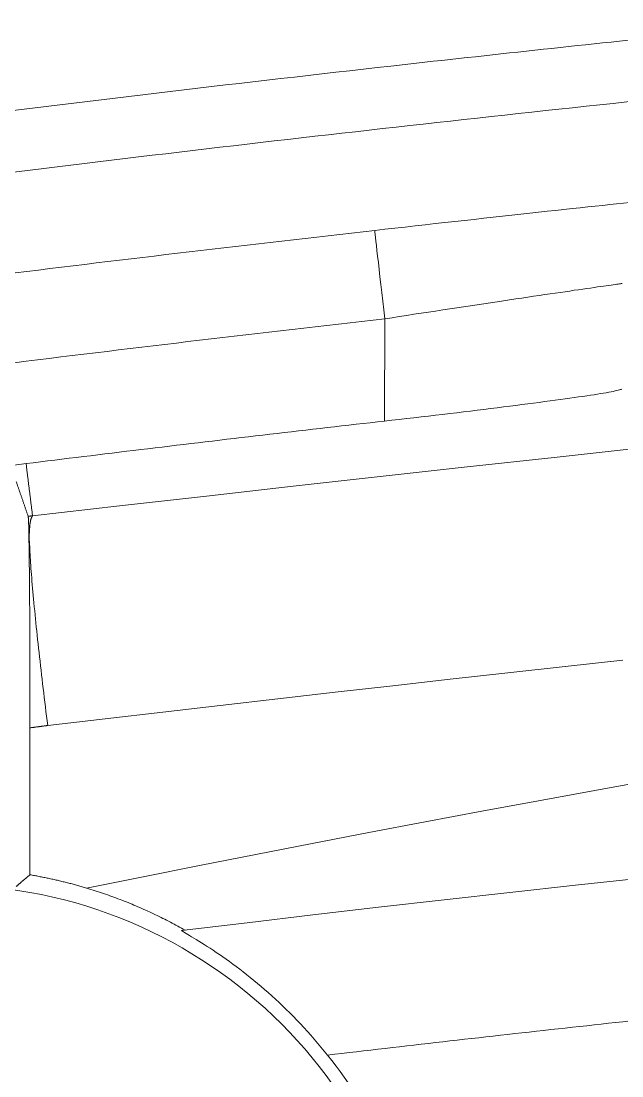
# Model space of a CAD drawing. Header units: inches. Extents: x 0 to 40, y 35.9 to 64.1.
# Drawn here: x 24.8148 to 25.0873, y 52.9109 to 53.3896 of the extents above; entities that cross this region are included whole.
import ezdxf

# ---------------------------------------------------------------- set-up
doc = ezdxf.new("R2010")
doc.units = ezdxf.units.IN
doc.header["$MEASUREMENT"] = 0
doc.layers.add('2', color=7, linetype='Continuous')

# ---------------------------------------------------------------- blocks, each defined once
blk = doc.blocks.new('block 1969')
at = {"layer": '2', "color": 7, "lineweight": 18, "true_color": 0xffffff}
blk.add_lwpolyline([(24.81881, 53.00221), (24.81881, 53.06889)], dxfattribs=at)
blk = doc.blocks.new('block 2041')
at = {"layer": '2', "color": 7, "lineweight": 18, "true_color": 0xffffff}
blk.add_lwpolyline([(24.97966, 53.20809), (24.9797, 53.25446)], dxfattribs=at)
blk = doc.blocks.new('block 2278')
at = {"layer": '2', "color": 7, "lineweight": 18, "true_color": 0xffffff}
blk.add_open_spline([(24.56518, 52.7822), (24.56518, 52.90116), (24.66161, 52.99759), (24.78057, 52.99759), (24.89953, 52.99759), (24.99596, 52.90116), (24.99596, 52.7822), (24.99596, 52.66325), (24.89953, 52.56682), (24.78057, 52.56682), (24.66161, 52.56682), (24.56518, 52.66325), (24.56518, 52.7822), (24.56518, 52.7822), (24.56518, 52.7822), (24.56518, 52.7822)], degree=3, knots=[0, 0, 0, 0, 1, 1, 1, 2, 2, 2, 3, 3, 3, 4, 4, 4, 5, 5, 5, 5], dxfattribs=at)
blk = doc.blocks.new('block 2315')
at = {"layer": '2', "color": 7, "lineweight": 18, "true_color": 0xffffff}
blk.add_open_spline([(24.98252, 53.36918), (24.91576, 53.36169), (24.84906, 53.3538), (24.78243, 53.34548)], degree=3, dxfattribs=at)
blk = doc.blocks.new('block 2318')
at = {"layer": '2', "color": 7, "lineweight": 18, "true_color": 0xffffff}
blk.add_open_spline([(25.17569, 53.36176), (25.04429, 53.34858), (24.91307, 53.3338), (24.78205, 53.31743)], degree=3, dxfattribs=at)
blk = doc.blocks.new('block 2327')
at = {"layer": '2', "color": 7, "lineweight": 18, "true_color": 0xffffff}
blk.add_open_spline([(24.58072, 52.68653), (24.63354, 52.57615), (24.76586, 52.52949), (24.87624, 52.58234), (24.98662, 52.63517), (25.03327, 52.76749), (24.98046, 52.87787), (24.97319, 52.893), (24.96426, 52.90728), (24.95379, 52.9204)], degree=3, knots=[0, 0, 0, 0, 1, 1, 1, 2, 2, 2, 3, 3, 3, 3], dxfattribs=at)
blk = doc.blocks.new('block 2332')
at = {"layer": '2', "color": 7, "lineweight": 18, "true_color": 0xffffff}
blk.add_open_spline([(24.242, 52.53824), (24.242, 52.86914), (24.48863, 53.14816), (24.81702, 53.18879)], degree=3, dxfattribs=at)
blk = doc.blocks.new('block 2359')
at = {"layer": '2', "color": 7, "lineweight": 18, "true_color": 0xffffff}
blk.add_open_spline([(24.80682, 53.27466), (24.86291, 53.28161), (24.919, 53.28825), (24.97515, 53.29459)], degree=3, dxfattribs=at)
blk = doc.blocks.new('block 2375')
at = {"layer": '2', "color": 7, "lineweight": 18, "true_color": 0xffffff}
blk.add_open_spline([(28.71218, 52.9769), (27.44191, 53.13054), (26.15778, 53.13054), (24.88751, 52.9769)], degree=3, dxfattribs=at)
blk = doc.blocks.new('block 2403')
at = {"layer": '2', "color": 7, "lineweight": 18, "true_color": 0xffffff}
blk.add_open_spline([(24.9797, 53.25446), (24.92368, 53.24814), (24.86773, 53.2415), (24.81178, 53.23458)], degree=3, dxfattribs=at)
blk = doc.blocks.new('block 2456')
at = {"layer": '2', "color": 7, "lineweight": 18, "true_color": 0xffffff}
blk.add_open_spline([(24.97515, 53.29459), (24.97515, 53.29459), (24.97718, 53.27663), (24.9797, 53.25446)], degree=3, dxfattribs=at)
blk = doc.blocks.new('block 2469')
at = {"layer": '2', "color": 7, "lineweight": 18, "true_color": 0xffffff}
blk.add_lwpolyline([(24.95379, 52.9204), (24.95703, 52.92078), (24.9603, 52.92116), (24.96358, 52.92154), (24.96685, 52.92194), (24.97012, 52.92232), (24.97336, 52.9227), (24.97663, 52.92307), (24.97991, 52.92344), (24.98318, 52.92382), (24.98645, 52.92419), (24.98969, 52.92457), (24.99296, 52.92493), (24.99623, 52.92531), (24.99951, 52.92569), (25.00278, 52.92607), (25.00602, 52.92643), (25.00929, 52.92681), (25.01256, 52.92717), (25.01584, 52.92755), (25.01911, 52.92791), (25.02235, 52.92828), (25.02562, 52.92866), (25.02889, 52.92902), (25.03217, 52.92938), (25.03544, 52.92976), (25.03871, 52.93012), (25.04195, 52.93048), (25.04522, 52.93084), (25.0485, 52.9312), (25.05177, 52.93158), (25.05504, 52.93193), (25.05832, 52.93231), (25.06155, 52.93265), (25.06483, 52.93301), (25.0681, 52.93338), (25.07137, 52.93374), (25.07465, 52.9341), (25.07792, 52.93444), (25.08119, 52.93481), (25.08443, 52.93517), (25.0877, 52.93551), (25.09097, 52.93587), (25.09425, 52.93623), (25.09752, 52.93658), (25.10079, 52.93692), (25.10407, 52.93729), (25.1073, 52.93763), (25.11058, 52.93799), (25.11385, 52.93834), (25.11712, 52.93868)], dxfattribs=at)
blk = doc.blocks.new('block 2493')
at = {"layer": '2', "color": 7, "lineweight": 18, "true_color": 0xffffff}
blk.add_lwpolyline([(24.84451, 52.99618), (24.84548, 52.99587), (24.84644, 52.99558), (24.84741, 52.99528), (24.84837, 52.99497), (24.84934, 52.99466), (24.85027, 52.99435), (24.85123, 52.99403), (24.85216, 52.9937), (24.85313, 52.99337), (24.85406, 52.99304), (24.85499, 52.99272), (24.85592, 52.99239), (24.85685, 52.99205), (24.85778, 52.9917), (24.85871, 52.99136), (24.85964, 52.99099), (24.86053, 52.99065), (24.86146, 52.99029), (24.86236, 52.98993), (24.86329, 52.98956), (24.86418, 52.98919), (24.86508, 52.98882), (24.86598, 52.98845), (24.86687, 52.98807), (24.86777, 52.98769), (24.86866, 52.98731), (24.86956, 52.98691), (24.87042, 52.98653), (24.87132, 52.98612), (24.87218, 52.98574), (24.87307, 52.98533), (24.87393, 52.98493), (24.8748, 52.98452), (24.87566, 52.9841), (24.87652, 52.98369), (24.87738, 52.98328), (24.87824, 52.98285), (24.8791, 52.98243), (24.87996, 52.982), (24.88079, 52.98157), (24.88165, 52.98114), (24.88248, 52.98071), (24.88334, 52.98026), (24.88417, 52.97982), (24.88499, 52.97937), (24.88582, 52.97892), (24.88665, 52.97847), (24.88747, 52.97802), (24.8883, 52.97756), (24.88913, 52.97709)], dxfattribs=at)
blk = doc.blocks.new('block 2494')
at = {"layer": '2', "color": 7, "lineweight": 18, "true_color": 0xffffff}
blk.add_open_spline([(24.81833, 53.15527), (24.81833, 53.15527), (24.81833, 53.15562), (24.81833, 53.15562), (24.81833, 53.15562), (24.81833, 53.15596), (24.81833, 53.15596), (24.81833, 53.15596), (24.81833, 53.15631), (24.81833, 53.15631), (24.81833, 53.15631), (24.8183, 53.15665), (24.8183, 53.15665), (24.8183, 53.15665), (24.8183, 53.15698), (24.8183, 53.15698), (24.8183, 53.15698), (24.8183, 53.15731), (24.8183, 53.15731), (24.8183, 53.15731), (24.8183, 53.15762), (24.8183, 53.15762), (24.8183, 53.15762), (24.8183, 53.15793), (24.8183, 53.15793), (24.8183, 53.15793), (24.81826, 53.15824), (24.81826, 53.15824), (24.81826, 53.15824), (24.81826, 53.15853), (24.81826, 53.15853), (24.81826, 53.15853), (24.81826, 53.15882), (24.81826, 53.15882), (24.81826, 53.15882), (24.81826, 53.1591), (24.81826, 53.1591), (24.81826, 53.1591), (24.81826, 53.15937), (24.81826, 53.15937), (24.81826, 53.15937), (24.81826, 53.15965), (24.81826, 53.15965), (24.81826, 53.15965), (24.81823, 53.15992), (24.81823, 53.15992), (24.81823, 53.15992), (24.81823, 53.16017), (24.81823, 53.16017), (24.81823, 53.16017), (24.81823, 53.16042), (24.81823, 53.16042), (24.81823, 53.16042), (24.81823, 53.16067), (24.81823, 53.16067), (24.81823, 53.16067), (24.81823, 53.16091), (24.81823, 53.16091), (24.81823, 53.16091), (24.81819, 53.16113), (24.81819, 53.16113), (24.81819, 53.16113), (24.81819, 53.16137), (24.81819, 53.16137), (24.81819, 53.16137), (24.81819, 53.16158), (24.81819, 53.16158), (24.81819, 53.16158), (24.81819, 53.16179), (24.81819, 53.16179), (24.81819, 53.16179), (24.81819, 53.16199), (24.81819, 53.16199), (24.81819, 53.16199), (24.81816, 53.1622), (24.81816, 53.1622), (24.81816, 53.1622), (24.81816, 53.16237), (24.81816, 53.16237), (24.81816, 53.16237), (24.81816, 53.16256), (24.81816, 53.16256), (24.81816, 53.16256), (24.81816, 53.16275), (24.81816, 53.16275), (24.81812, 53.1629), (24.81812, 53.16308), (24.81812, 53.16308), (24.81812, 53.16323), (24.81812, 53.16337), (24.81812, 53.16337), (24.81812, 53.16352), (24.81812, 53.16365), (24.81812, 53.16365), (24.81809, 53.16378), (24.81809, 53.1639), (24.81809, 53.1639), (24.81809, 53.16402), (24.81809, 53.16413), (24.81809, 53.16413), (24.81805, 53.16423), (24.81805, 53.16432), (24.81805, 53.16432), (24.81805, 53.16447), (24.81805, 53.16456), (24.81805, 53.16456), (24.81802, 53.16468), (24.81802, 53.16473), (24.81802, 53.16473)], degree=3, knots=[0, 0, 0, 0, 1, 1, 1, 2, 2, 2, 3, 3, 3, 4, 4, 4, 5, 5, 5, 6, 6, 6, 7, 7, 7, 8, 8, 8, 9, 9, 9, 10, 10, 10, 11, 11, 11, 12, 12, 12, 13, 13, 13, 14, 14, 14, 15, 15, 15, 16, 16, 16, 17, 17, 17, 18, 18, 18, 19, 19, 19, 20, 20, 20, 21, 21, 21, 22, 22, 22, 23, 23, 23, 24, 24, 24, 25, 25, 25, 26, 26, 26, 27, 27, 27, 28, 28, 28, 29, 29, 29, 30, 30, 30, 31, 31, 31, 32, 32, 32, 33, 33, 33, 34, 34, 34, 35, 35, 35, 36, 36, 36, 36], dxfattribs=at)
blk = doc.blocks.new('block 2495')
at = {"layer": '2', "color": 7, "lineweight": 18, "true_color": 0xffffff}
blk.add_lwpolyline([(24.81702, 53.18879), (24.81709, 53.18831), (24.81716, 53.18785), (24.81719, 53.18737), (24.81726, 53.1869), (24.81733, 53.18642), (24.81737, 53.18595), (24.81743, 53.18547), (24.8175, 53.18501), (24.81757, 53.18452), (24.81761, 53.18406), (24.81768, 53.18358), (24.81774, 53.18311), (24.81778, 53.18263), (24.81785, 53.18216), (24.81792, 53.1817), (24.81799, 53.18122), (24.81802, 53.18073), (24.81809, 53.18027), (24.81816, 53.1798), (24.81819, 53.17932), (24.81826, 53.17884), (24.81833, 53.17837), (24.8184, 53.17791), (24.81843, 53.17743), (24.8185, 53.17694), (24.81857, 53.17648), (24.81861, 53.17601), (24.81867, 53.17553), (24.81874, 53.17505), (24.81878, 53.17458), (24.81885, 53.17412), (24.81892, 53.17364), (24.81898, 53.17315), (24.81902, 53.17269), (24.81909, 53.17222), (24.81916, 53.17174), (24.81919, 53.17126), (24.81926, 53.17079), (24.81933, 53.17033), (24.81936, 53.16985), (24.81943, 53.16938), (24.8195, 53.1689), (24.81957, 53.16843), (24.8196, 53.16795), (24.81967, 53.16749), (24.81974, 53.167), (24.81978, 53.16654), (24.81985, 53.16606), (24.81991, 53.16559), (24.81998, 53.16511)], dxfattribs=at)
blk = doc.blocks.new('block 2508')
at = {"layer": '2', "color": 7, "lineweight": 18, "true_color": 0xffffff}
blk.add_lwpolyline([(24.81881, 53.06889), (24.81881, 53.07104), (24.81881, 53.07318), (24.81881, 53.07533), (24.81881, 53.07748), (24.81881, 53.07962), (24.81881, 53.08176), (24.81881, 53.08389), (24.81878, 53.08603), (24.81878, 53.08813), (24.81878, 53.09021), (24.81878, 53.0923), (24.81878, 53.09436), (24.81878, 53.09641), (24.81878, 53.09846), (24.81874, 53.1005), (24.81874, 53.10251), (24.81874, 53.10451), (24.81874, 53.10649), (24.81874, 53.10847), (24.81871, 53.11042), (24.81871, 53.11233), (24.81871, 53.11424), (24.81871, 53.1161), (24.81867, 53.11796), (24.81867, 53.11979), (24.81867, 53.12158), (24.81867, 53.12336), (24.81864, 53.12511), (24.81864, 53.12683), (24.81864, 53.12854), (24.81861, 53.13021), (24.81861, 53.13185), (24.81861, 53.13345), (24.81857, 53.13503), (24.81857, 53.13657), (24.81854, 53.13808), (24.81854, 53.13956), (24.81854, 53.14099), (24.8185, 53.14239), (24.8185, 53.14375), (24.81847, 53.14508), (24.81847, 53.14637), (24.81847, 53.14763), (24.81843, 53.14885), (24.81843, 53.15002), (24.8184, 53.15116), (24.8184, 53.15224), (24.81836, 53.15329), (24.81836, 53.15431), (24.81833, 53.15527)], dxfattribs=at)
blk = doc.blocks.new('block 2520')
at = {"layer": '2', "color": 7, "lineweight": 18, "true_color": 0xffffff}
blk.add_open_spline([(24.81998, 53.16511), (24.81988, 53.16495), (24.81985, 53.16489), (24.81985, 53.16489), (24.81974, 53.16471), (24.81971, 53.16464), (24.81971, 53.16464), (24.8196, 53.16447), (24.81957, 53.16437), (24.81957, 53.16437), (24.81954, 53.16428), (24.81947, 53.1642), (24.81947, 53.1642), (24.81943, 53.16409), (24.8194, 53.16399), (24.8194, 53.16399), (24.81936, 53.16387), (24.81929, 53.16377), (24.81929, 53.16377), (24.81926, 53.16365), (24.81923, 53.16351), (24.81923, 53.16351), (24.81919, 53.16339), (24.81916, 53.16325), (24.81916, 53.16325), (24.81912, 53.16309), (24.81909, 53.16296), (24.81909, 53.16296), (24.81905, 53.16278), (24.81902, 53.16263), (24.81902, 53.16263), (24.81898, 53.16246), (24.81895, 53.16227), (24.81895, 53.16227), (24.81895, 53.16227), (24.81892, 53.16208), (24.81892, 53.16208), (24.81892, 53.16208), (24.81888, 53.16187), (24.81888, 53.16187), (24.81888, 53.16187), (24.81885, 53.16166), (24.81885, 53.16166), (24.81885, 53.16166), (24.81881, 53.16144), (24.81881, 53.16144), (24.81881, 53.16144), (24.81881, 53.16122), (24.81881, 53.16122), (24.81881, 53.16122), (24.81878, 53.16098), (24.81878, 53.16098), (24.81878, 53.16098), (24.81874, 53.16073), (24.81874, 53.16073), (24.81874, 53.16073), (24.81874, 53.16048), (24.81874, 53.16048), (24.81874, 53.16048), (24.81871, 53.1602), (24.81871, 53.1602), (24.81871, 53.1602), (24.81867, 53.15994), (24.81867, 53.15994), (24.81867, 53.15994), (24.81867, 53.15965), (24.81867, 53.15965), (24.81867, 53.15965), (24.81864, 53.15937), (24.81864, 53.15937), (24.81864, 53.15937), (24.81864, 53.15908), (24.81864, 53.15908), (24.81864, 53.15908), (24.81861, 53.15879), (24.81861, 53.15879), (24.81861, 53.15879), (24.81861, 53.15848), (24.81861, 53.15848), (24.81861, 53.15848), (24.81857, 53.15817), (24.81857, 53.15817), (24.81857, 53.15817), (24.81857, 53.15786), (24.81857, 53.15786), (24.81857, 53.15786), (24.81854, 53.15755), (24.81854, 53.15755), (24.81854, 53.15755), (24.81854, 53.15724), (24.81854, 53.15724), (24.81854, 53.15724), (24.8185, 53.15691), (24.8185, 53.15691), (24.8185, 53.15691), (24.8185, 53.15658), (24.8185, 53.15658), (24.8185, 53.15658), (24.81847, 53.15627), (24.81847, 53.15627), (24.81847, 53.15627), (24.81847, 53.15593), (24.81847, 53.15593), (24.81847, 53.15593), (24.81847, 53.15562), (24.81847, 53.15562), (24.81847, 53.15562), (24.81843, 53.15527), (24.81843, 53.15527)], degree=3, knots=[0, 0, 0, 0, 1, 1, 1, 2, 2, 2, 3, 3, 3, 4, 4, 4, 5, 5, 5, 6, 6, 6, 7, 7, 7, 8, 8, 8, 9, 9, 9, 10, 10, 10, 11, 11, 11, 12, 12, 12, 13, 13, 13, 14, 14, 14, 15, 15, 15, 16, 16, 16, 17, 17, 17, 18, 18, 18, 19, 19, 19, 20, 20, 20, 21, 21, 21, 22, 22, 22, 23, 23, 23, 24, 24, 24, 25, 25, 25, 26, 26, 26, 27, 27, 27, 28, 28, 28, 29, 29, 29, 30, 30, 30, 31, 31, 31, 32, 32, 32, 33, 33, 33, 34, 34, 34, 35, 35, 35, 36, 36, 36, 36], dxfattribs=at)
blk = doc.blocks.new('block 2549')
at = {"layer": '2', "color": 7, "lineweight": 18, "true_color": 0xffffff}
blk.add_open_spline([(24.97966, 53.20809), (24.97966, 53.20809), (24.98297, 53.20847), (24.98297, 53.20847), (24.98297, 53.20847), (24.98628, 53.20885), (24.98628, 53.20885), (24.98628, 53.20885), (24.98959, 53.20922), (24.98959, 53.20922), (24.98959, 53.20922), (24.99289, 53.2096), (24.99289, 53.2096), (24.99289, 53.2096), (24.9962, 53.20998), (24.9962, 53.20998), (24.9962, 53.20998), (24.99947, 53.21036), (24.99947, 53.21036), (24.99947, 53.21036), (25.00271, 53.21074), (25.00271, 53.21074), (25.00271, 53.21074), (25.00595, 53.21112), (25.00595, 53.21112), (25.00595, 53.21112), (25.00915, 53.2115), (25.00915, 53.2115), (25.00915, 53.2115), (25.01232, 53.21188), (25.01232, 53.21188), (25.01232, 53.21188), (25.01546, 53.21226), (25.01546, 53.21226), (25.01546, 53.21226), (25.01856, 53.21263), (25.01856, 53.21263), (25.01856, 53.21263), (25.02163, 53.21301), (25.02163, 53.21301), (25.02163, 53.21301), (25.02466, 53.21338), (25.02466, 53.21338), (25.02466, 53.21338), (25.02765, 53.21375), (25.02765, 53.21375), (25.02765, 53.21375), (25.03062, 53.21412), (25.03062, 53.21412), (25.03062, 53.21412), (25.03351, 53.21448), (25.03351, 53.21448), (25.03351, 53.21448), (25.03637, 53.21484), (25.03637, 53.21484), (25.03637, 53.21484), (25.03916, 53.21518), (25.03916, 53.21518), (25.03916, 53.21518), (25.04192, 53.21555), (25.04192, 53.21555), (25.04192, 53.21555), (25.0446, 53.21589), (25.0446, 53.21589), (25.0446, 53.21589), (25.04722, 53.21622), (25.04722, 53.21622), (25.04722, 53.21622), (25.04974, 53.21656), (25.04974, 53.21656), (25.04974, 53.21656), (25.05222, 53.21689), (25.05222, 53.21689), (25.05222, 53.21689), (25.05466, 53.21722), (25.05466, 53.21722), (25.05466, 53.21722), (25.05701, 53.21753), (25.05701, 53.21753), (25.05701, 53.21753), (25.05928, 53.21784), (25.05928, 53.21784), (25.05928, 53.21784), (25.06148, 53.21815), (25.06148, 53.21815), (25.06148, 53.21815), (25.06362, 53.21844), (25.06362, 53.21844), (25.06362, 53.21844), (25.06565, 53.21873), (25.06565, 53.21873), (25.06565, 53.21873), (25.06762, 53.21901), (25.06762, 53.21901), (25.06762, 53.21901), (25.06951, 53.21928), (25.06951, 53.21928), (25.06951, 53.21928), (25.0713, 53.21956), (25.0713, 53.21956), (25.0713, 53.21956), (25.07299, 53.21982), (25.07299, 53.21982), (25.07299, 53.21982), (25.07461, 53.22006), (25.07461, 53.22006), (25.07461, 53.22006), (25.07613, 53.2203), (25.07613, 53.2203), (25.07613, 53.2203), (25.07757, 53.22054), (25.07757, 53.22054), (25.07757, 53.22054), (25.07892, 53.22077), (25.07892, 53.22077), (25.07892, 53.22077), (25.08016, 53.22097), (25.08016, 53.22097), (25.08016, 53.22097), (25.08129, 53.22118), (25.08129, 53.22118), (25.08129, 53.22118), (25.08236, 53.22139), (25.08236, 53.22139), (25.08236, 53.22139), (25.08333, 53.22156), (25.08333, 53.22156), (25.08333, 53.22156), (25.08419, 53.22175), (25.08419, 53.22175), (25.08419, 53.22175), (25.08495, 53.2219), (25.08495, 53.2219), (25.08495, 53.2219), (25.0856, 53.22207), (25.0856, 53.22207), (25.0856, 53.22207), (25.08615, 53.22221), (25.08615, 53.22221), (25.08615, 53.22221), (25.0866, 53.22235), (25.0866, 53.22235), (25.0866, 53.22235), (25.08694, 53.22247), (25.08694, 53.22247), (25.08694, 53.22247), (25.08719, 53.22259), (25.08719, 53.22259)], degree=3, knots=[0, 0, 0, 0, 1, 1, 1, 2, 2, 2, 3, 3, 3, 4, 4, 4, 5, 5, 5, 6, 6, 6, 7, 7, 7, 8, 8, 8, 9, 9, 9, 10, 10, 10, 11, 11, 11, 12, 12, 12, 13, 13, 13, 14, 14, 14, 15, 15, 15, 16, 16, 16, 17, 17, 17, 18, 18, 18, 19, 19, 19, 20, 20, 20, 21, 21, 21, 22, 22, 22, 23, 23, 23, 24, 24, 24, 25, 25, 25, 26, 26, 26, 27, 27, 27, 28, 28, 28, 29, 29, 29, 30, 30, 30, 31, 31, 31, 32, 32, 32, 33, 33, 33, 34, 34, 34, 35, 35, 35, 36, 36, 36, 37, 37, 37, 38, 38, 38, 39, 39, 39, 40, 40, 40, 41, 41, 41, 42, 42, 42, 43, 43, 43, 44, 44, 44, 45, 45, 45, 46, 46, 46, 47, 47, 47, 48, 48, 48, 49, 49, 49, 49], dxfattribs=at)
blk = doc.blocks.new('block 2555')
at = {"layer": '2', "color": 7, "lineweight": 18, "true_color": 0xffffff}
blk.add_lwpolyline([(24.84451, 52.99618), (24.844, 52.99632), (24.84351, 52.99647), (24.843, 52.99663), (24.84248, 52.99677), (24.84196, 52.99692), (24.84148, 52.99706), (24.84096, 52.99721), (24.84045, 52.99735), (24.83993, 52.99749), (24.83945, 52.99763), (24.83893, 52.99776), (24.83841, 52.9979), (24.8379, 52.99804), (24.83738, 52.99818), (24.83686, 52.99832), (24.83638, 52.99844), (24.83587, 52.99857), (24.83535, 52.99869), (24.83483, 52.99883), (24.83432, 52.99895), (24.8338, 52.99907), (24.83328, 52.99921), (24.83277, 52.99933), (24.83225, 52.99945), (24.83177, 52.99957), (24.83125, 52.99969), (24.83073, 52.99981), (24.83022, 52.99993), (24.8297, 53.00006), (24.82918, 53.00018), (24.82867, 53.00028), (24.82815, 53.0004), (24.82763, 53.0005), (24.82712, 53.00062), (24.8266, 53.00073), (24.82608, 53.00083), (24.82556, 53.00093), (24.82505, 53.00104), (24.82453, 53.00114), (24.82401, 53.00124), (24.8235, 53.00135), (24.82295, 53.00145), (24.82243, 53.00155), (24.82191, 53.00166), (24.8214, 53.00176), (24.82088, 53.00185), (24.82036, 53.00193), (24.81985, 53.00204), (24.81933, 53.00212), (24.81881, 53.00221)], dxfattribs=at)
blk = doc.blocks.new('block 2600')
at = {"layer": '2', "color": 7, "lineweight": 18, "true_color": 0xffffff}
blk.add_lwpolyline([(25.0877, 53.09955), (25.06159, 53.09671), (25.03551, 53.09383), (25.0094, 53.09092), (24.98332, 53.08799), (24.95724, 53.08503), (24.93116, 53.08203), (24.90508, 53.07903), (24.879, 53.076), (24.85292, 53.07299), (24.82684, 53.06996)], dxfattribs=at)
blk = doc.blocks.new('block 2603')
at = {"layer": '2', "color": 7, "lineweight": 18, "true_color": 0xffffff}
blk.add_lwpolyline([(25.17459, 53.38957), (25.17073, 53.38918), (25.16687, 53.3888), (25.16305, 53.3884), (25.15919, 53.38802), (25.15536, 53.38763), (25.15151, 53.38723), (25.14768, 53.38685), (25.14382, 53.38646), (25.13996, 53.38606), (25.13614, 53.38566), (25.13228, 53.38527), (25.12846, 53.38489), (25.1246, 53.38448), (25.12078, 53.38408), (25.11692, 53.38368), (25.11309, 53.38329), (25.10923, 53.38289), (25.10541, 53.38248), (25.10155, 53.38208), (25.09773, 53.38169), (25.09387, 53.38127), (25.09004, 53.38088), (25.08619, 53.38046), (25.08236, 53.38007), (25.0785, 53.37965), (25.07468, 53.37924), (25.07082, 53.37884), (25.067, 53.37843), (25.06314, 53.37802), (25.05931, 53.3776), (25.05546, 53.37719), (25.05163, 53.37678), (25.04777, 53.37636), (25.04395, 53.37595), (25.04009, 53.37554), (25.03627, 53.37511), (25.03241, 53.37469), (25.02858, 53.37428), (25.02473, 53.37387), (25.0209, 53.37343), (25.01704, 53.373), (25.01322, 53.37259), (25.0094, 53.37218), (25.00554, 53.37175), (25.00171, 53.37132), (24.99785, 53.37089), (24.99403, 53.37045), (24.99017, 53.37004), (24.98635, 53.36961), (24.98252, 53.36918)], dxfattribs=at)
blk = doc.blocks.new('block 2613')
at = {"layer": '2', "color": 7, "lineweight": 18, "true_color": 0xffffff}
blk.add_open_spline([(24.95379, 52.9204), (24.95379, 52.9204), (24.95228, 52.92223), (24.95228, 52.92223), (24.95228, 52.92223), (24.95076, 52.92404), (24.95076, 52.92404), (24.95076, 52.92404), (24.94924, 52.92585), (24.94924, 52.92585), (24.94924, 52.92585), (24.94769, 52.92766), (24.94769, 52.92766), (24.94769, 52.92766), (24.94618, 52.92943), (24.94618, 52.92943), (24.94618, 52.92943), (24.94463, 52.93117), (24.94463, 52.93117), (24.94463, 52.93117), (24.94304, 52.93289), (24.94304, 52.93289), (24.94304, 52.93289), (24.94146, 52.9346), (24.94146, 52.9346), (24.94146, 52.9346), (24.93987, 52.93627), (24.93987, 52.93627), (24.93987, 52.93627), (24.93825, 52.93792), (24.93825, 52.93792), (24.93825, 52.93792), (24.93663, 52.93954), (24.93663, 52.93954), (24.93663, 52.93954), (24.93502, 52.94114), (24.93502, 52.94114), (24.93502, 52.94114), (24.9334, 52.94271), (24.9334, 52.94271), (24.9334, 52.94271), (24.93178, 52.94426), (24.93178, 52.94426), (24.93178, 52.94426), (24.93012, 52.94578), (24.93012, 52.94578), (24.93012, 52.94578), (24.9285, 52.94726), (24.9285, 52.94726), (24.9285, 52.94726), (24.92685, 52.94872), (24.92685, 52.94872), (24.92685, 52.94872), (24.92523, 52.95015), (24.92523, 52.95015), (24.92523, 52.95015), (24.92361, 52.95157), (24.92361, 52.95157), (24.92361, 52.95157), (24.92196, 52.95293), (24.92196, 52.95293), (24.92196, 52.95293), (24.92034, 52.95427), (24.92034, 52.95427), (24.92034, 52.95427), (24.91872, 52.9556), (24.91872, 52.9556), (24.91872, 52.9556), (24.91714, 52.95687), (24.91714, 52.95687), (24.91714, 52.95687), (24.91552, 52.95813), (24.91552, 52.95813), (24.91552, 52.95813), (24.91393, 52.95935), (24.91393, 52.95935), (24.91393, 52.95935), (24.91235, 52.96054), (24.91235, 52.96054), (24.91235, 52.96054), (24.9108, 52.96169), (24.9108, 52.96169), (24.9108, 52.96169), (24.90925, 52.96281), (24.90925, 52.96281), (24.90925, 52.96281), (24.90773, 52.96392), (24.90773, 52.96392), (24.90773, 52.96392), (24.90621, 52.96497), (24.90621, 52.96497), (24.90621, 52.96497), (24.90473, 52.966), (24.90473, 52.966), (24.90473, 52.966), (24.90329, 52.96698), (24.90329, 52.96698), (24.90329, 52.96698), (24.90187, 52.96793), (24.90187, 52.96793), (24.90187, 52.96793), (24.90046, 52.96886), (24.90046, 52.96886), (24.90046, 52.96886), (24.89912, 52.96974), (24.89912, 52.96974), (24.89912, 52.96974), (24.89781, 52.97058), (24.89781, 52.97058), (24.89781, 52.97058), (24.89657, 52.97137), (24.89657, 52.97137), (24.89657, 52.97137), (24.89536, 52.97213), (24.89536, 52.97213), (24.89536, 52.97213), (24.89419, 52.97284), (24.89419, 52.97284), (24.89419, 52.97284), (24.89312, 52.97349), (24.89312, 52.97349), (24.89312, 52.97349), (24.89212, 52.9741), (24.89212, 52.9741), (24.89212, 52.9741), (24.89119, 52.97466), (24.89119, 52.97466), (24.89119, 52.97466), (24.89033, 52.97516), (24.89033, 52.97516), (24.89033, 52.97516), (24.88957, 52.97561), (24.88957, 52.97561), (24.88957, 52.97561), (24.88892, 52.97601), (24.88892, 52.97601), (24.88892, 52.97601), (24.8884, 52.97634), (24.8884, 52.97634), (24.8884, 52.97634), (24.88799, 52.97658), (24.88799, 52.97658), (24.88799, 52.97658), (24.88775, 52.97673), (24.88775, 52.97673), (24.88761, 52.97684), (24.88751, 52.9769), (24.88751, 52.9769)], degree=3, knots=[0, 0, 0, 0, 1, 1, 1, 2, 2, 2, 3, 3, 3, 4, 4, 4, 5, 5, 5, 6, 6, 6, 7, 7, 7, 8, 8, 8, 9, 9, 9, 10, 10, 10, 11, 11, 11, 12, 12, 12, 13, 13, 13, 14, 14, 14, 15, 15, 15, 16, 16, 16, 17, 17, 17, 18, 18, 18, 19, 19, 19, 20, 20, 20, 21, 21, 21, 22, 22, 22, 23, 23, 23, 24, 24, 24, 25, 25, 25, 26, 26, 26, 27, 27, 27, 28, 28, 28, 29, 29, 29, 30, 30, 30, 31, 31, 31, 32, 32, 32, 33, 33, 33, 34, 34, 34, 35, 35, 35, 36, 36, 36, 37, 37, 37, 38, 38, 38, 39, 39, 39, 40, 40, 40, 41, 41, 41, 42, 42, 42, 43, 43, 43, 44, 44, 44, 45, 45, 45, 46, 46, 46, 47, 47, 47, 48, 48, 48, 49, 49, 49, 49], dxfattribs=at)
blk = doc.blocks.new('block 2654')
at = {"layer": '2', "color": 7, "lineweight": 18, "true_color": 0xffffff}
blk.add_lwpolyline([(24.97966, 53.20809), (24.97643, 53.20771), (24.97315, 53.20735), (24.96991, 53.20697), (24.96668, 53.20661), (24.9634, 53.20623), (24.96016, 53.20585), (24.95689, 53.20547), (24.95365, 53.20511), (24.95038, 53.20473), (24.94714, 53.20435), (24.94387, 53.20399), (24.94063, 53.20361), (24.93736, 53.20323), (24.93412, 53.20285), (24.93085, 53.20247), (24.92761, 53.20209), (24.92437, 53.20171), (24.9211, 53.20133), (24.91786, 53.20094), (24.91459, 53.20056), (24.91135, 53.20018), (24.90807, 53.1998), (24.90484, 53.19941), (24.9016, 53.19903), (24.89833, 53.19865), (24.89509, 53.19825), (24.89181, 53.19787), (24.88858, 53.19748), (24.8853, 53.1971), (24.88206, 53.1967), (24.87883, 53.19631), (24.87555, 53.19593), (24.87231, 53.19553), (24.86904, 53.19513), (24.8658, 53.19475), (24.86257, 53.19436), (24.85929, 53.19396), (24.85605, 53.19357), (24.85278, 53.19317), (24.84954, 53.19279), (24.8463, 53.19238), (24.84303, 53.19198), (24.83979, 53.19159), (24.83652, 53.19119), (24.83328, 53.19079), (24.83004, 53.1904), (24.82677, 53.19), (24.82353, 53.18959), (24.82029, 53.18919), (24.81702, 53.18879)], dxfattribs=at)
blk = doc.blocks.new('block 2703')
at = {"layer": '2', "color": 7, "lineweight": 18, "true_color": 0xffffff}
blk.add_lwpolyline([(24.97515, 53.29459), (24.97973, 53.29511), (24.98435, 53.29563), (24.9889, 53.29614), (24.99348, 53.29666), (24.99799, 53.29718), (25.0025, 53.29766), (25.00698, 53.29818), (25.01146, 53.29866), (25.01587, 53.29914), (25.02025, 53.29962), (25.02459, 53.30011), (25.02886, 53.30059), (25.0331, 53.30104), (25.03727, 53.3015), (25.0414, 53.30195), (25.04543, 53.3024), (25.04943, 53.30283), (25.05335, 53.30326), (25.05721, 53.30367), (25.06097, 53.30407), (25.06465, 53.30448), (25.06827, 53.30486), (25.07179, 53.30524), (25.0752, 53.3056), (25.07854, 53.30596), (25.08178, 53.30631), (25.08488, 53.30663), (25.08791, 53.30696), (25.0908, 53.30727), (25.09363, 53.30756), (25.09631, 53.30786), (25.09886, 53.30812), (25.10134, 53.30837), (25.10369, 53.30862), (25.10589, 53.30886), (25.10799, 53.30908), (25.10996, 53.30929), (25.11182, 53.30948), (25.11354, 53.30965), (25.11513, 53.30982), (25.11661, 53.30998), (25.11792, 53.31011), (25.11912, 53.31023), (25.12019, 53.31035), (25.12109, 53.31044), (25.12188, 53.31053), (25.1225, 53.3106), (25.12298, 53.31065), (25.12332, 53.31068), (25.12353, 53.3107)], dxfattribs=at)
blk = doc.blocks.new('block 2706')
at = {"layer": '2', "color": 7, "lineweight": 18, "true_color": 0xffffff}
blk.add_open_spline([(25.08732, 53.27053), (25.08719, 53.27051), (25.08694, 53.27048), (25.08694, 53.27048), (25.08694, 53.27048), (25.0866, 53.27043), (25.0866, 53.27043), (25.0866, 53.27043), (25.08615, 53.27036), (25.08615, 53.27036), (25.08615, 53.27036), (25.0856, 53.27027), (25.0856, 53.27027), (25.0856, 53.27027), (25.08495, 53.27019), (25.08495, 53.27019), (25.08495, 53.27019), (25.08419, 53.27008), (25.08419, 53.27008), (25.08419, 53.27008), (25.08333, 53.26996), (25.08333, 53.26996), (25.08333, 53.26996), (25.08236, 53.26982), (25.08236, 53.26982), (25.08236, 53.26982), (25.08133, 53.26967), (25.08133, 53.26967), (25.08133, 53.26967), (25.08019, 53.26951), (25.08019, 53.26951), (25.08019, 53.26951), (25.07895, 53.26932), (25.07895, 53.26932), (25.07895, 53.26932), (25.07761, 53.26913), (25.07761, 53.26913), (25.07761, 53.26913), (25.07616, 53.26893), (25.07616, 53.26893), (25.07616, 53.26893), (25.07461, 53.2687), (25.07461, 53.2687), (25.07461, 53.2687), (25.07299, 53.26846), (25.07299, 53.26846), (25.07299, 53.26846), (25.0713, 53.26822), (25.0713, 53.26822), (25.0713, 53.26822), (25.06948, 53.26796), (25.06948, 53.26796), (25.06948, 53.26796), (25.06762, 53.26769), (25.06762, 53.26769), (25.06762, 53.26769), (25.06565, 53.26741), (25.06565, 53.26741), (25.06565, 53.26741), (25.06362, 53.2671), (25.06362, 53.2671), (25.06362, 53.2671), (25.06148, 53.26679), (25.06148, 53.26679), (25.06148, 53.26679), (25.05928, 53.26648), (25.05928, 53.26648), (25.05928, 53.26648), (25.05701, 53.26614), (25.05701, 53.26614), (25.05701, 53.26614), (25.05466, 53.26579), (25.05466, 53.26579), (25.05466, 53.26579), (25.05225, 53.26545), (25.05225, 53.26545), (25.05225, 53.26545), (25.04974, 53.26507), (25.04974, 53.26507), (25.04974, 53.26507), (25.04719, 53.26469), (25.04719, 53.26469), (25.04719, 53.26469), (25.04457, 53.26431), (25.04457, 53.26431), (25.04457, 53.26431), (25.04188, 53.26392), (25.04188, 53.26392), (25.04188, 53.26392), (25.03913, 53.26352), (25.03913, 53.26352), (25.03913, 53.26352), (25.03634, 53.26309), (25.03634, 53.26309), (25.03634, 53.26309), (25.03351, 53.26267), (25.03351, 53.26267), (25.03351, 53.26267), (25.03062, 53.26224), (25.03062, 53.26224), (25.03062, 53.26224), (25.02769, 53.2618), (25.02769, 53.2618), (25.02769, 53.2618), (25.02469, 53.26135), (25.02469, 53.26135), (25.02469, 53.26135), (25.02166, 53.2609), (25.02166, 53.2609), (25.02166, 53.2609), (25.01859, 53.26044), (25.01859, 53.26044), (25.01859, 53.26044), (25.01546, 53.25997), (25.01546, 53.25997), (25.01546, 53.25997), (25.01232, 53.25949), (25.01232, 53.25949), (25.01232, 53.25949), (25.00915, 53.25901), (25.00915, 53.25901), (25.00915, 53.25901), (25.00598, 53.25852), (25.00598, 53.25852), (25.00598, 53.25852), (25.00275, 53.25802), (25.00275, 53.25802), (25.00275, 53.25802), (24.99951, 53.25752), (24.99951, 53.25752), (24.99951, 53.25752), (24.99623, 53.25702), (24.99623, 53.25702), (24.99623, 53.25702), (24.99296, 53.25653), (24.99296, 53.25653), (24.99296, 53.25653), (24.98965, 53.25601), (24.98965, 53.25601), (24.98965, 53.25601), (24.98631, 53.25549), (24.98631, 53.25549), (24.98631, 53.25549), (24.98301, 53.25498), (24.98301, 53.25498), (24.98301, 53.25498), (24.9797, 53.25446), (24.9797, 53.25446)], degree=3, knots=[0, 0, 0, 0, 1, 1, 1, 2, 2, 2, 3, 3, 3, 4, 4, 4, 5, 5, 5, 6, 6, 6, 7, 7, 7, 8, 8, 8, 9, 9, 9, 10, 10, 10, 11, 11, 11, 12, 12, 12, 13, 13, 13, 14, 14, 14, 15, 15, 15, 16, 16, 16, 17, 17, 17, 18, 18, 18, 19, 19, 19, 20, 20, 20, 21, 21, 21, 22, 22, 22, 23, 23, 23, 24, 24, 24, 25, 25, 25, 26, 26, 26, 27, 27, 27, 28, 28, 28, 29, 29, 29, 30, 30, 30, 31, 31, 31, 32, 32, 32, 33, 33, 33, 34, 34, 34, 35, 35, 35, 36, 36, 36, 37, 37, 37, 38, 38, 38, 39, 39, 39, 40, 40, 40, 41, 41, 41, 42, 42, 42, 43, 43, 43, 44, 44, 44, 45, 45, 45, 46, 46, 46, 47, 47, 47, 48, 48, 48, 49, 49, 49, 49], dxfattribs=at)
blk = doc.blocks.new('block 2751')
at = {"layer": '2', "color": 7, "lineweight": 18, "true_color": 0xffffff}
blk.add_open_spline([(24.81254, 52.9969), (24.81268, 52.99701), (24.81282, 52.99711), (24.81282, 52.99711), (24.81292, 52.99721), (24.81306, 52.99732), (24.81306, 52.99732), (24.81316, 52.99742), (24.8133, 52.99752), (24.8133, 52.99752), (24.8134, 52.99764), (24.81354, 52.99775), (24.81354, 52.99775), (24.81368, 52.99785), (24.81378, 52.99795), (24.81378, 52.99795), (24.81392, 52.99807), (24.81402, 52.99818), (24.81402, 52.99818), (24.81416, 52.99828), (24.8143, 52.99838), (24.8143, 52.99838), (24.8144, 52.99849), (24.81454, 52.99859), (24.81454, 52.99859), (24.81468, 52.99869), (24.81478, 52.99881), (24.81478, 52.99881), (24.81492, 52.99892), (24.81502, 52.99902), (24.81502, 52.99902), (24.81516, 52.99913), (24.8153, 52.99925), (24.8153, 52.99925), (24.8154, 52.99935), (24.81554, 52.99945), (24.81554, 52.99945), (24.81564, 52.99956), (24.81578, 52.99966), (24.81578, 52.99966), (24.81592, 52.99976), (24.81602, 52.99987), (24.81602, 52.99987), (24.81616, 52.99999), (24.8163, 53.00009), (24.8163, 53.00009), (24.8164, 53.00019), (24.81654, 53.0003), (24.81654, 53.0003), (24.81668, 53.00042), (24.81678, 53.00052), (24.81678, 53.00052), (24.81692, 53.00062), (24.81702, 53.00073), (24.81702, 53.00073), (24.81716, 53.00083), (24.8173, 53.00093), (24.8173, 53.00093), (24.81743, 53.00104), (24.81754, 53.00116), (24.81754, 53.00116), (24.81768, 53.00126), (24.81778, 53.00136), (24.81778, 53.00136), (24.81792, 53.00147), (24.81805, 53.00159), (24.81805, 53.00159), (24.81816, 53.00169), (24.8183, 53.00179), (24.8183, 53.00179), (24.81843, 53.0019), (24.81854, 53.002), (24.81854, 53.002), (24.81867, 53.00211), (24.81881, 53.00221), (24.81881, 53.00221)], degree=3, knots=[0, 0, 0, 0, 1, 1, 1, 2, 2, 2, 3, 3, 3, 4, 4, 4, 5, 5, 5, 6, 6, 6, 7, 7, 7, 8, 8, 8, 9, 9, 9, 10, 10, 10, 11, 11, 11, 12, 12, 12, 13, 13, 13, 14, 14, 14, 15, 15, 15, 16, 16, 16, 17, 17, 17, 18, 18, 18, 19, 19, 19, 20, 20, 20, 21, 21, 21, 22, 22, 22, 23, 23, 23, 24, 24, 24, 25, 25, 25, 25], dxfattribs=at)
blk = doc.blocks.new('block 2764')
at = {"layer": '2', "color": 7, "lineweight": 18, "true_color": 0xffffff}
blk.add_lwpolyline([(24.82684, 53.06996), (24.82656, 53.07207), (24.82632, 53.07418), (24.82605, 53.0763), (24.82581, 53.0784), (24.82553, 53.08052), (24.82529, 53.0826), (24.82505, 53.0847), (24.82481, 53.08679), (24.82453, 53.08885), (24.82429, 53.09092), (24.82405, 53.09299), (24.82384, 53.09504), (24.8236, 53.09707), (24.82336, 53.09908), (24.82315, 53.10108), (24.82291, 53.10308), (24.82271, 53.10506), (24.8225, 53.10703), (24.82229, 53.10897), (24.82209, 53.1109), (24.82188, 53.1128), (24.82167, 53.11469), (24.8215, 53.11655), (24.82129, 53.11839), (24.82112, 53.12022), (24.82095, 53.12203), (24.82078, 53.1238), (24.8206, 53.12554), (24.82043, 53.12727), (24.82029, 53.12897), (24.82012, 53.13062), (24.81998, 53.13226), (24.81985, 53.13385), (24.81971, 53.1354), (24.8196, 53.13691), (24.81947, 53.13839), (24.81936, 53.13984), (24.81926, 53.14124), (24.81916, 53.14258), (24.81909, 53.14389), (24.81898, 53.14515), (24.81892, 53.14637), (24.81885, 53.14756), (24.81878, 53.14871), (24.81871, 53.14985), (24.81867, 53.15097), (24.81861, 53.15205), (24.81854, 53.15314), (24.8185, 53.15421), (24.81843, 53.15527)], dxfattribs=at)
blk = doc.blocks.new('block 2766')
at = {"layer": '2', "color": 7, "lineweight": 18, "true_color": 0xffffff}
blk.add_lwpolyline([(24.81799, 53.16487), (24.81788, 53.16518), (24.81778, 53.16551), (24.81768, 53.16582), (24.81757, 53.16613), (24.81743, 53.16644), (24.81733, 53.16676), (24.81723, 53.16707), (24.81712, 53.16738), (24.81702, 53.16771), (24.81692, 53.16802), (24.81681, 53.16833), (24.81668, 53.16864), (24.81657, 53.16897), (24.81647, 53.16928), (24.81637, 53.16961), (24.81626, 53.16992), (24.81613, 53.17023), (24.81602, 53.17054), (24.81592, 53.17085), (24.81582, 53.17117), (24.81571, 53.17148), (24.81561, 53.17181), (24.81551, 53.17212), (24.81537, 53.17243), (24.81526, 53.17274), (24.81516, 53.17307), (24.81506, 53.17338), (24.81495, 53.17369), (24.81485, 53.17402), (24.81475, 53.17433), (24.81461, 53.17464), (24.81451, 53.17495), (24.8144, 53.17527), (24.8143, 53.17558), (24.8142, 53.17589), (24.81406, 53.17622), (24.81395, 53.17653), (24.81385, 53.17684), (24.81375, 53.17715), (24.81364, 53.17748), (24.81354, 53.17779), (24.81344, 53.1781), (24.8133, 53.17843), (24.8132, 53.17874), (24.81309, 53.17905), (24.81299, 53.17936), (24.81289, 53.17968), (24.81278, 53.17999), (24.81265, 53.1803), (24.81254, 53.18063)], dxfattribs=at)
blk = doc.blocks.new('block 2767')
at = {"layer": '2', "color": 7, "lineweight": 18, "true_color": 0xffffff}
blk.add_open_spline([(24.81998, 53.16511), (24.81981, 53.16509), (24.81978, 53.16509), (24.81978, 53.16509), (24.8196, 53.16506), (24.81957, 53.16506), (24.81957, 53.16506), (24.81943, 53.16504), (24.81936, 53.16504), (24.81936, 53.16504), (24.81923, 53.16502), (24.81919, 53.16502), (24.81919, 53.16502), (24.81902, 53.16499), (24.81898, 53.16499), (24.81898, 53.16499), (24.81881, 53.16497), (24.81878, 53.16495), (24.81878, 53.16495), (24.81864, 53.16495), (24.81857, 53.16494), (24.81857, 53.16494), (24.81843, 53.16492), (24.8184, 53.16492), (24.8184, 53.16492), (24.81823, 53.16489), (24.81819, 53.16489), (24.81819, 53.16489), (24.81802, 53.16487), (24.81799, 53.16487), (24.81799, 53.16487)], degree=3, knots=[0, 0, 0, 0, 1, 1, 1, 2, 2, 2, 3, 3, 3, 4, 4, 4, 5, 5, 5, 6, 6, 6, 7, 7, 7, 8, 8, 8, 9, 9, 9, 10, 10, 10, 10], dxfattribs=at)
blk = doc.blocks.new('block 2770')
at = {"layer": '2', "color": 7, "lineweight": 18, "true_color": 0xffffff}
blk.add_lwpolyline([(25.09597, 53.19587), (25.05652, 53.1916), (25.01708, 53.18728), (24.97767, 53.1829), (24.93822, 53.17849), (24.89881, 53.17405), (24.8594, 53.16959), (24.81998, 53.16511)], dxfattribs=at)
blk = doc.blocks.new('block 2771')
at = {"layer": '2', "color": 7, "lineweight": 18, "true_color": 0xffffff}
blk.add_open_spline([(24.82684, 53.06996), (24.82667, 53.06994), (24.82649, 53.0699), (24.82649, 53.0699), (24.82636, 53.06989), (24.82618, 53.06987), (24.82618, 53.06987), (24.82601, 53.06984), (24.82587, 53.06982), (24.82587, 53.06982), (24.8257, 53.0698), (24.82553, 53.06978), (24.82553, 53.06978), (24.82539, 53.06977), (24.82522, 53.06973), (24.82522, 53.06973), (24.82505, 53.06972), (24.82491, 53.0697), (24.82491, 53.0697), (24.82474, 53.06966), (24.82457, 53.06965), (24.82457, 53.06965), (24.82443, 53.06963), (24.82426, 53.06961), (24.82426, 53.06961), (24.82408, 53.06959), (24.82395, 53.06956), (24.82395, 53.06956), (24.82377, 53.06954), (24.82364, 53.06953), (24.82364, 53.06953), (24.82346, 53.06951), (24.82329, 53.06949), (24.82329, 53.06949), (24.82315, 53.06946), (24.82298, 53.06944), (24.82298, 53.06944), (24.82281, 53.06942), (24.82267, 53.06939), (24.82267, 53.06939), (24.8225, 53.06937), (24.82233, 53.06935), (24.82233, 53.06935), (24.82219, 53.06934), (24.82202, 53.06932), (24.82202, 53.06932), (24.82184, 53.06928), (24.82171, 53.06927), (24.82171, 53.06927), (24.82153, 53.06925), (24.82136, 53.06922), (24.82136, 53.06922), (24.82122, 53.0692), (24.82105, 53.06918), (24.82105, 53.06918), (24.82088, 53.06916), (24.82074, 53.06915), (24.82074, 53.06915), (24.82057, 53.06911), (24.8204, 53.06909), (24.8204, 53.06909), (24.82026, 53.06908), (24.82009, 53.06906), (24.82009, 53.06906), (24.81991, 53.06904), (24.81978, 53.06901), (24.81978, 53.06901), (24.8196, 53.06899), (24.81943, 53.06897), (24.81943, 53.06897), (24.81929, 53.06894), (24.81912, 53.06892), (24.81912, 53.06892), (24.81895, 53.06891), (24.81881, 53.06889), (24.81881, 53.06889)], degree=3, knots=[0, 0, 0, 0, 1, 1, 1, 2, 2, 2, 3, 3, 3, 4, 4, 4, 5, 5, 5, 6, 6, 6, 7, 7, 7, 8, 8, 8, 9, 9, 9, 10, 10, 10, 11, 11, 11, 12, 12, 12, 13, 13, 13, 14, 14, 14, 15, 15, 15, 16, 16, 16, 17, 17, 17, 18, 18, 18, 19, 19, 19, 20, 20, 20, 21, 21, 21, 22, 22, 22, 23, 23, 23, 24, 24, 24, 25, 25, 25, 25], dxfattribs=at)
blk = doc.blocks.new('block 2773')
at = {"layer": '2', "color": 7, "lineweight": 18, "true_color": 0xffffff}
blk.add_lwpolyline([(25.10069, 53.04512), (25.07502, 53.0405), (25.04936, 53.03582), (25.02373, 53.03108), (24.99806, 53.02626), (24.97246, 53.0214), (24.94683, 53.01647), (24.92124, 53.01148), (24.89564, 53.00645), (24.87008, 53.00135), (24.84451, 52.99618)], dxfattribs=at)

msp = doc.modelspace()

# ---------------------------------------------------------------- block references
at = {"layer": '2'}
for name in ['block 2603', 'block 2315', 'block 2318', 'block 2703', 'block 2359', 'block 2456', 'block 2770', 'block 2706', 'block 2403', 'block 2041', 'block 2549', 'block 2654', 'block 2332', 'block 2495', 'block 2766', 'block 2600', 'block 2773', 'block 2767', 'block 2494', 'block 2520', 'block 2508', 'block 2764', 'block 2375', 'block 2771', 'block 1969', 'block 2751', 'block 2555', 'block 2278', 'block 2493', 'block 2613', 'block 2469', 'block 2327']:
    msp.add_blockref(name, (0, 0), dxfattribs=at)

doc.saveas('drawing.dxf')
